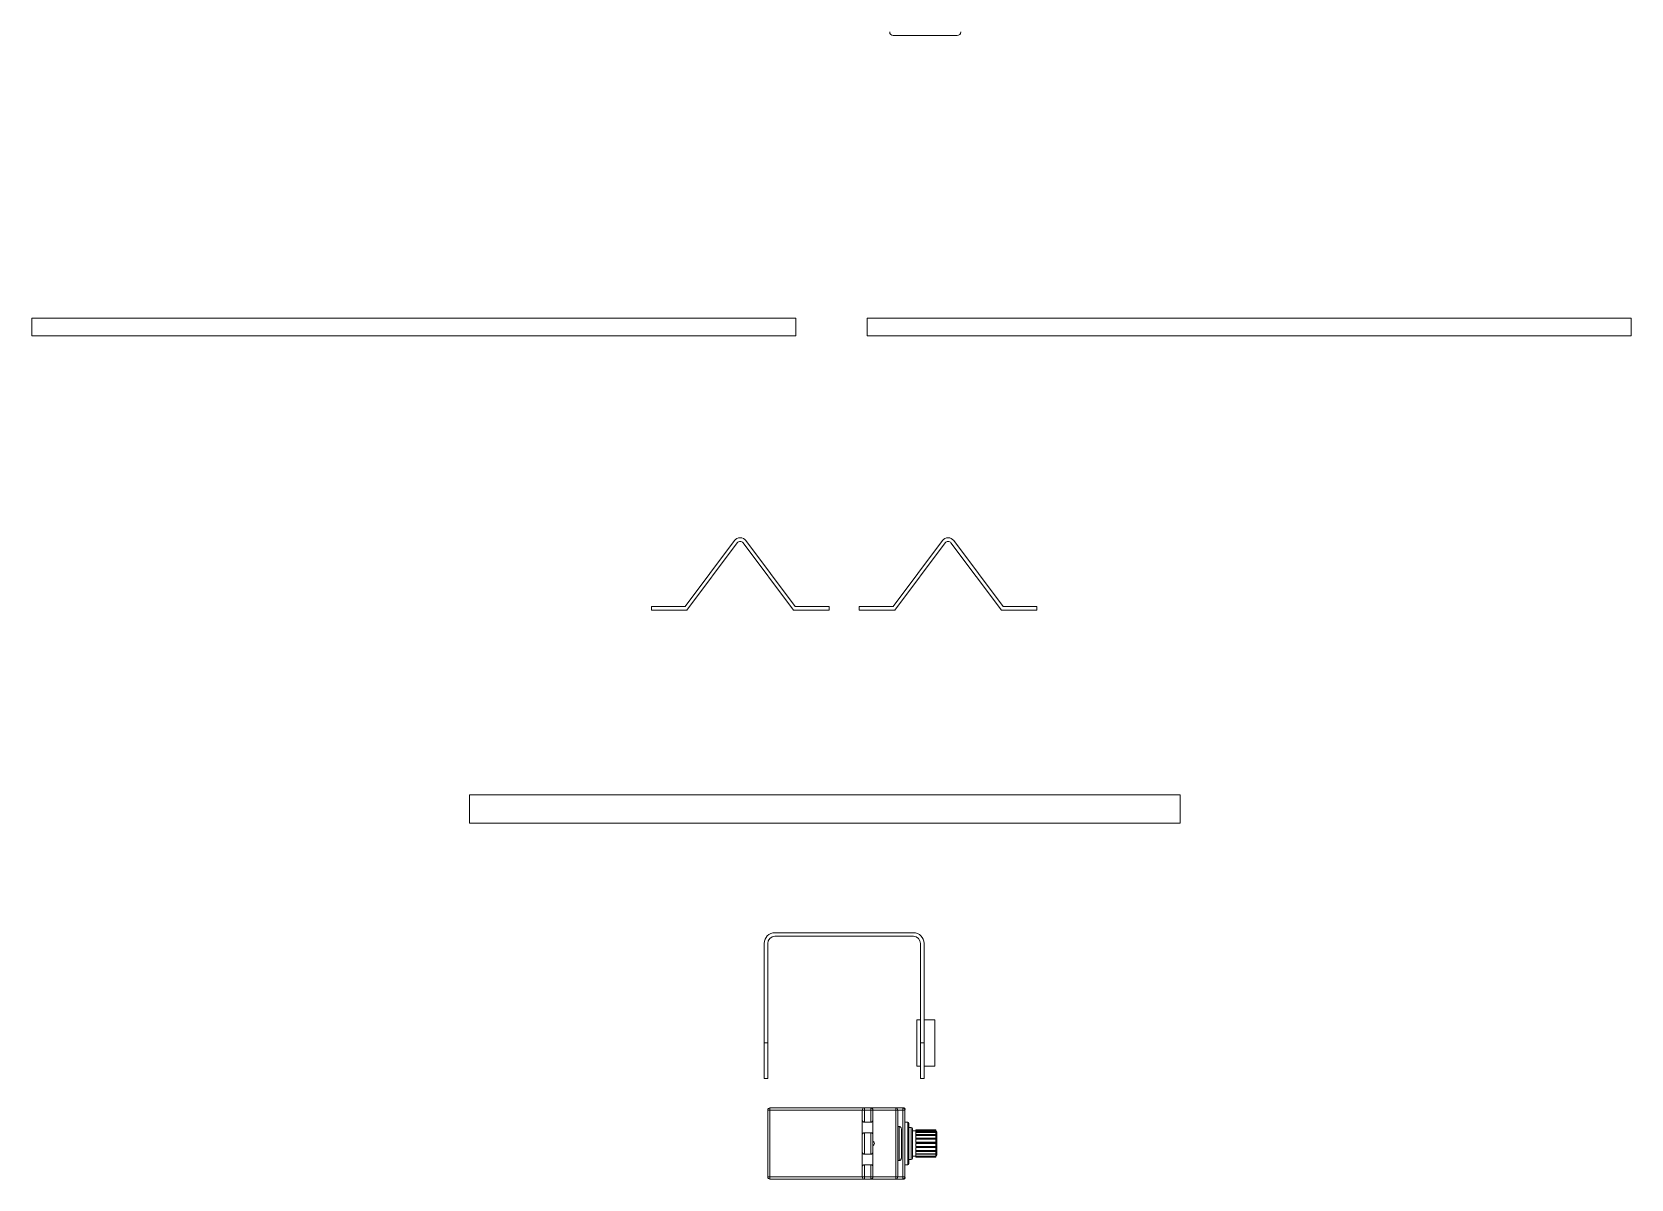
# Model space of a CAD drawing. Header units: millimetres. Extents: x -331 to 5585, y -2655 to 1513.
# Drawn here: x 2405 to 2855, y 708.9 to 1031.6 of the extents above; entities that cross this region are included whole.
import ezdxf

# ---------------------------------------------------------------- set-up
doc = ezdxf.new("R2010")
doc.units = ezdxf.units.MM

msp = doc.modelspace()

# ---------------------------------------------------------------- linework, layer by layer
at = {"color": 7, "linetype": 'Continuous', "lineweight": 15}
for p, q in [((2665.37, 1030.6), (2647.37, 1030.6)), ((2404.99, 951.09), (2404.99, 946.09)), ((2404.99, 951.09), (2619.99, 951.09)), ((2619.99, 951.09), (2619.99, 946.09)), ((2639.99, 951.09), (2854.99, 951.09)), ((2639.99, 951.09), (2639.99, 946.09)), ((2854.99, 951.09), (2854.99, 946.09)), ((2404.99, 946.09), (2619.99, 946.09)), ((2639.99, 946.09), (2854.99, 946.09)), ((2602.69, 888.51), (2588.79, 869.97)), ((2589.29, 868.97), (2603.49, 887.91)), ((2605.09, 887.91), (2619.29, 868.97)), ((2619.79, 869.97), (2605.89, 888.51)), ((2661.21, 888.51), (2647.31, 869.97)), ((2647.81, 868.97), (2662.01, 887.91)), ((2663.61, 887.91), (2677.81, 868.97)), ((2678.31, 869.97), (2664.41, 888.51)), ((2588.79, 869.97), (2579.29, 869.97)), ((2579.29, 869.97), (2579.29, 868.97)), ((2579.29, 868.97), (2589.29, 868.97)), ((2619.29, 868.97), (2629.29, 868.97)), ((2629.29, 869.97), (2619.79, 869.97)), ((2629.29, 868.97), (2629.29, 869.97)), ((2637.81, 869.97), (2637.81, 868.97)), ((2647.31, 869.97), (2637.81, 869.97)), ((2637.81, 868.97), (2647.81, 868.97)), ((2677.81, 868.97), (2687.81, 868.97)), ((2687.81, 869.97), (2678.31, 869.97)), ((2687.81, 868.97), (2687.81, 869.97)), ((2528.1, 817), (2528.1, 809)), ((2528.1, 817), (2628.1, 817)), ((2628.1, 817), (2728.1, 817)), ((2728.1, 809), (2728.1, 817)), ((2528.1, 809), (2628.1, 809)), ((2628.1, 809), (2728.1, 809)), ((2611.05, 775.2), (2611.05, 747.2)), ((2612.05, 747.2), (2612.05, 775.2)), ((2653.05, 778.2), (2614.05, 778.2)), ((2614.05, 777.2), (2653.05, 777.2)), ((2655.05, 775.2), (2655.05, 747.2)), ((2656.05, 747.2), (2656.05, 775.2)), ((2655.05, 753.7), (2654.05, 753.7)), ((2654.05, 753.7), (2654.05, 740.7)), ((2659.05, 753.7), (2656.05, 753.7)), ((2659.05, 753.7), (2659.05, 740.7)), ((2611.05, 747.2), (2612.05, 747.2)), ((2611.05, 737.2), (2611.05, 747.2)), ((2612.05, 747.2), (2612.05, 737.2)), ((2655.05, 737.2), (2655.05, 747.2)), ((2655.05, 747.2), (2656.05, 747.2)), ((2656.05, 747.2), (2656.05, 737.2)), ((2654.05, 740.7), (2655.05, 740.7)), ((2656.05, 740.7), (2659.05, 740.7)), ((2611.05, 737.2), (2612.05, 737.2)), ((2655.05, 737.2), (2656.05, 737.2)), ((2612.05, 709.53), (2612.05, 728.33)), ((2612.65, 728.33), (2612.05, 728.33)), ((2612.65, 728.93), (2612.65, 728.33)), ((2639.25, 728.93), (2612.65, 728.93)), ((2612.65, 728.33), (2638.65, 728.33)), ((2612.65, 709.53), (2612.65, 728.33)), ((2638.65, 728.33), (2638.65, 725.39)), ((2639.25, 728.33), (2638.65, 728.33)), ((2638.65, 725.39), (2638.65, 721.48)), ((2639.25, 728.93), (2639.25, 728.33)), ((2641.05, 728.93), (2639.25, 728.93)), ((2639.25, 728.33), (2641.05, 728.33)), ((2639.25, 724.92), (2639.25, 728.33)), ((2639.25, 724.92), (2641.05, 724.92)), ((2641.05, 728.33), (2641.05, 728.93)), ((2648.05, 728.93), (2641.05, 728.93)), ((2641.05, 724.92), (2641.05, 728.33)), ((2641.05, 728.33), (2641.65, 728.33)), ((2641.65, 725.39), (2641.65, 728.33)), ((2641.65, 728.33), (2648.05, 728.33)), ((2641.65, 721.48), (2641.65, 725.4)), ((2648.05, 728.33), (2648.05, 728.93)), ((2650.05, 728.93), (2648.05, 728.93)), ((2648.05, 728.33), (2648.05, 709.53)), ((2648.65, 728.33), (2648.05, 728.33)), ((2648.65, 709.53), (2648.65, 728.33)), ((2648.65, 728.33), (2650.05, 728.33)), ((2650.45, 728.93), (2650.05, 728.93)), ((2650.05, 728.33), (2650.05, 728.93)), ((2650.05, 728.33), (2650.05, 709.53)), ((2650.65, 728.33), (2650.05, 728.33)), ((2650.65, 728.33), (2650.65, 709.53)), ((2651.45, 724.93), (2650.75, 724.93)), ((2638.65, 721.48), (2638.65, 716.39)), ((2639.25, 715.92), (2639.25, 721.95)), ((2641.05, 721.95), (2639.25, 721.95)), ((2641.05, 721.95), (2641.05, 715.92)), ((2641.65, 719.6), (2641.65, 721.48)), ((2649.05, 723.74), (2648.65, 723.74)), ((2649.05, 714.12), (2649.05, 723.74)), ((2652.45, 723.43), (2651.75, 723.43)), ((2653.68, 722.52), (2652.75, 722.52)), ((2659.35, 722.8), (2653.68, 722.8)), ((2653.68, 722.72), (2653.68, 722.8)), ((2653.68, 722.53), (2653.68, 722.72)), ((2659.35, 722.72), (2653.68, 722.72)), ((2653.68, 722.26), (2653.68, 722.53)), ((2653.68, 722.53), (2659.35, 722.53)), ((2653.68, 722), (2653.68, 722.26)), ((2659.35, 722.26), (2653.68, 722.26)), ((2653.68, 721.48), (2653.68, 722)), ((2653.68, 722), (2659.35, 722)), ((2659.35, 721.48), (2653.68, 721.48)), ((2653.68, 721.23), (2653.68, 721.48)), ((2659.35, 721.23), (2653.68, 721.23)), ((2653.68, 720.45), (2653.68, 721.16)), ((2653.68, 721.16), (2659.35, 721.16)), ((2653.68, 720.27), (2653.68, 720.45)), ((2659.35, 720.45), (2653.68, 720.45)), ((2659.35, 720.27), (2653.68, 720.27)), ((2653.68, 719.27), (2653.68, 720.11)), ((2653.68, 720.11), (2659.35, 720.11)), ((2659.35, 722.72), (2659.35, 722.8)), ((2659.35, 722.53), (2659.35, 722.72)), ((2659.35, 722.53), (2659.35, 722.26)), ((2659.35, 722), (2659.35, 722.26)), ((2659.35, 722), (2659.35, 721.48)), ((2659.35, 721.23), (2659.35, 721.48)), ((2659.35, 721.16), (2659.35, 720.45)), ((2659.35, 720.27), (2659.35, 720.45)), ((2659.35, 720.27), (2659.35, 720.05)), ((2659.35, 720.11), (2659.35, 719.27)), ((2638.65, 716.39), (2638.65, 712.48)), ((2639.25, 715.92), (2641.05, 715.92)), ((2641.9, 719.36), (2641.65, 719.6)), ((2641.65, 718.26), (2641.65, 719.6)), ((2641.65, 718.26), (2641.9, 718.51)), ((2641.65, 716.39), (2641.65, 718.26)), ((2641.65, 712.48), (2641.65, 716.4)), ((2659.35, 719.27), (2653.68, 719.27)), ((2653.68, 719.17), (2653.68, 719.27)), ((2659.35, 719.17), (2653.68, 719.17)), ((2653.68, 718.05), (2653.68, 718.94)), ((2653.68, 718.94), (2659.35, 718.94)), ((2659.35, 718.05), (2653.68, 718.05)), ((2653.68, 717.83), (2653.68, 717.77)), ((2653.68, 717.83), (2659.35, 717.83)), ((2653.68, 717.77), (2659.35, 717.77)), ((2653.68, 716.93), (2653.68, 717.77)), ((2659.35, 716.93), (2653.68, 716.93)), ((2653.68, 716.83), (2659.35, 716.83)), ((2653.68, 716.83), (2653.68, 716.71)), ((2653.68, 716), (2653.68, 716.71)), ((2653.68, 716.71), (2659.35, 716.71)), ((2659.35, 716), (2653.68, 716)), ((2653.68, 716), (2653.68, 715.88)), ((2653.68, 715.88), (2659.35, 715.88)), ((2653.68, 715.36), (2653.68, 715.88)), ((2659.35, 719.17), (2659.35, 719.27)), ((2659.35, 719.17), (2659.35, 718.94)), ((2659.35, 718.94), (2659.35, 718.05)), ((2659.35, 718.05), (2659.35, 717.83)), ((2659.35, 717.77), (2659.35, 717.83)), ((2659.35, 717.77), (2659.35, 716.93)), ((2659.35, 716.71), (2659.35, 716.83)), ((2659.35, 716.71), (2659.35, 716)), ((2659.35, 715.88), (2659.35, 716)), ((2659.35, 715.88), (2659.35, 715.36)), ((2638.65, 712.48), (2638.65, 709.53)), ((2639.25, 712.95), (2639.25, 709.53)), ((2641.05, 712.95), (2639.25, 712.95)), ((2641.05, 709.53), (2641.05, 712.95)), ((2641.65, 709.53), (2641.65, 712.48)), ((2648.65, 714.12), (2649.05, 714.12)), ((2650.75, 712.93), (2651.45, 712.93)), ((2651.75, 714.43), (2652.45, 714.43)), ((2652.75, 715.34), (2653.68, 715.34)), ((2659.35, 715.36), (2653.68, 715.36)), ((2653.68, 715.36), (2653.68, 715.34)), ((2653.68, 715.34), (2659.35, 715.34)), ((2653.68, 715.06), (2653.68, 715.34)), ((2659.35, 715.06), (2653.68, 715.06)), ((2659.35, 715.34), (2659.35, 715.36)), ((2659.35, 715.34), (2659.35, 715.06)), ((2612.65, 709.53), (2612.05, 709.53)), ((2638.65, 709.53), (2612.65, 709.53)), ((2612.65, 709.53), (2612.65, 708.93)), ((2612.65, 708.93), (2639.25, 708.93)), ((2639.25, 709.53), (2638.65, 709.53)), ((2641.05, 709.53), (2639.25, 709.53)), ((2639.25, 709.53), (2639.25, 708.93)), ((2639.25, 708.93), (2641.05, 708.93)), ((2641.65, 709.53), (2641.05, 709.53)), ((2641.05, 708.93), (2641.05, 709.53)), ((2641.05, 708.93), (2648.05, 708.93)), ((2648.05, 709.53), (2641.65, 709.53)), ((2648.65, 709.53), (2648.05, 709.53)), ((2648.05, 708.93), (2648.05, 709.53)), ((2648.05, 708.93), (2650.05, 708.93)), ((2650.05, 709.53), (2648.65, 709.53)), ((2650.05, 708.93), (2650.05, 709.53)), ((2650.05, 709.53), (2650.65, 709.53)), ((2650.05, 708.93), (2650.45, 708.93))]:
    msp.add_line(p, q, dxfattribs=at)
at = {"color": 8, "linetype": 'Continuous', "lineweight": 15}
for p, q in [((2650.45, 728.78), (2650.45, 728.93)), ((2651.45, 712.93), (2651.45, 724.93)), ((2652.45, 714.43), (2652.45, 723.43)), ((2659.35, 721.23), (2659.35, 721.16)), ((2659.35, 716.93), (2659.35, 716.83)), ((2650.45, 708.93), (2650.45, 709.09))]:
    msp.add_line(p, q, dxfattribs=at)
at = {"color": 7, "linetype": 'Continuous', "lineweight": 15}
for centre, radius, start, end in [((2647.37, 1031.6), 1, 180, 270), ((2665.37, 1031.6), 1, 270, 0), ((2604.29, 887.31), 2, 36.8699, 143.1301), ((2604.29, 887.31), 1, 36.8699, 143.1301), ((2662.81, 887.31), 2, 36.8699, 143.1301), ((2662.81, 887.31), 1, 36.8699, 143.1301), ((2614.05, 775.2), 3, 90, 180), ((2614.05, 775.2), 2, 90, 180), ((2653.05, 775.2), 3, 0, 90), ((2653.05, 775.2), 2, 0, 90), ((2612.65, 728.33), 0.6, 90, 180), ((2639.25, 728.33), 0.6, 90, 180), ((2641.05, 728.33), 0.6, 0, 90), ((2648.05, 728.33), 0.6, 0, 90), ((2650.05, 728.33), 0.6, 0, 90), ((2650.45, 728.63), 0.3, 0, 90), ((2651.45, 724.63), 0.3, 0, 90), ((2652.45, 723.13), 0.3, 0, 90), ((2659.35, 722.22), 0.3, 0, 90), ((2641.47, 718.93), 0.6, 315, 45), ((2659.35, 715.64), 0.3, 270, 0), ((2651.45, 713.23), 0.3, 270, 0), ((2652.45, 714.73), 0.3, 270, 0), ((2612.65, 709.53), 0.6, 180, 270), ((2639.25, 709.53), 0.6, 180, 270), ((2641.05, 709.53), 0.6, 270, 0), ((2648.05, 709.53), 0.6, 270, 0), ((2650.05, 709.53), 0.6, 270, 0), ((2650.45, 709.23), 0.3, 270, 0)]:
    msp.add_arc(centre, radius, start, end, dxfattribs=at)
for points, knots in [([(2638.65, 725.39), (2638.66, 725.34), (2638.68, 725.24), (2638.82, 725.09), (2638.97, 724.98), (2639.12, 724.93), (2639.21, 724.92), (2639.25, 724.92)], [0, 0, 0, 0, 0.288339, 0.539911, 0.744784, 0.894566, 1, 1, 1, 1]), ([(2641.05, 724.92), (2641.1, 724.92), (2641.21, 724.93), (2641.37, 725.01), (2641.51, 725.12), (2641.63, 725.26), (2641.64, 725.35), (2641.65, 725.39)], [0, 0, 0, 0, 0.150704, 0.300324, 0.528971, 0.763998, 1, 1, 1, 1]), ([(2650.45, 728.78), (2650.49, 728.78), (2650.57, 728.77), (2650.67, 728.7), (2650.74, 728.6), (2650.74, 728.52), (2650.75, 728.48)], [0, 0, 0, 0, 0.2499782, 0.4999631, 0.7499635, 1, 1, 1, 1]), ([(2651.75, 713.23), (2651.75, 713.31), (2651.75, 713.43), (2651.75, 714.14), (2651.75, 714.87), (2651.75, 715.79), (2651.75, 717.11), (2651.75, 718.93), (2651.75, 720.75), (2651.75, 722.08), (2651.75, 722.99), (2651.75, 723.73), (2651.75, 724.44), (2651.75, 724.56), (2651.75, 724.63)], [0, 0, 0, 0, 0.119728, 0.18418, 0.25, 0.315821, 0.38027, 0.499999, 0.619727, 0.68418, 0.75, 0.815819, 0.880272, 1, 1, 1, 1]), ([(2639.25, 721.95), (2639.2, 721.94), (2639.09, 721.93), (2638.93, 721.86), (2638.78, 721.74), (2638.67, 721.6), (2638.66, 721.52), (2638.65, 721.48)], [0, 0, 0, 0, 0.150707, 0.300338, 0.528961, 0.764022, 1, 1, 1, 1]), ([(2641.65, 721.48), (2641.64, 721.53), (2641.62, 721.63), (2641.48, 721.78), (2641.33, 721.88), (2641.18, 721.94), (2641.09, 721.94), (2641.05, 721.95)], [0, 0, 0, 0, 0.2883054, 0.5399047, 0.7447749, 0.8945677, 1, 1, 1, 1]), ([(2649.65, 723.05), (2649.64, 723.15), (2649.62, 723.34), (2649.47, 723.57), (2649.27, 723.72), (2649.12, 723.74), (2649.05, 723.74)], [0, 0, 0, 0, 0.30023, 0.567718, 0.795826, 1, 1, 1, 1]), ([(2649.65, 723.05), (2649.65, 722.8), (2649.65, 722.31), (2649.65, 721.3), (2649.65, 720.15), (2649.65, 718.93), (2649.65, 717.72), (2649.65, 716.57), (2649.65, 715.55), (2649.65, 715.06), (2649.65, 714.82)], [0, 0, 0, 0, 0.123042, 0.249999, 0.376961, 0.500003, 0.623044, 0.750001, 0.876958, 1, 1, 1, 1]), ([(2652.75, 714.73), (2652.75, 714.79), (2652.75, 714.87), (2652.75, 715.4), (2652.75, 715.94), (2652.75, 716.61), (2652.75, 717.59), (2652.75, 718.93), (2652.75, 720.27), (2652.75, 721.25), (2652.75, 721.92), (2652.75, 722.47), (2652.75, 722.99), (2652.75, 723.08), (2652.75, 723.13)], [0, 0, 0, 0, 0.119728, 0.184181, 0.250002, 0.315821, 0.380272, 0.499998, 0.619729, 0.68418, 0.749999, 0.81582, 0.880271, 1, 1, 1, 1]), ([(2659.65, 715.64), (2659.65, 715.68), (2659.65, 715.75), (2659.65, 716.16), (2659.65, 716.59), (2659.65, 717.11), (2659.65, 717.88), (2659.65, 718.93), (2659.65, 719.99), (2659.65, 720.75), (2659.65, 721.28), (2659.65, 721.7), (2659.65, 722.11), (2659.65, 722.18), (2659.65, 722.22)], [0, 0, 0, 0, 0.11972, 0.184888, 0.249999, 0.315165, 0.380278, 0.499999, 0.619725, 0.684887, 0.749999, 0.815167, 0.880279, 1, 1, 1, 1]), ([(2638.65, 716.39), (2638.66, 716.34), (2638.68, 716.24), (2638.82, 716.09), (2638.97, 715.98), (2639.12, 715.93), (2639.21, 715.92), (2639.25, 715.92)], [0, 0, 0, 0, 0.288339, 0.539911, 0.744784, 0.894566, 1, 1, 1, 1]), ([(2641.05, 715.92), (2641.1, 715.92), (2641.21, 715.93), (2641.37, 716.01), (2641.51, 716.12), (2641.63, 716.26), (2641.64, 716.35), (2641.65, 716.39)], [0, 0, 0, 0, 0.150704, 0.300324, 0.528971, 0.763998, 1, 1, 1, 1]), ([(2639.25, 712.95), (2639.2, 712.94), (2639.09, 712.93), (2638.93, 712.86), (2638.78, 712.74), (2638.67, 712.6), (2638.66, 712.52), (2638.65, 712.48)], [0, 0, 0, 0, 0.150707, 0.300338, 0.528961, 0.764022, 1, 1, 1, 1]), ([(2641.65, 712.48), (2641.64, 712.53), (2641.62, 712.63), (2641.48, 712.78), (2641.33, 712.88), (2641.18, 712.94), (2641.09, 712.94), (2641.05, 712.95)], [0, 0, 0, 0, 0.2883054, 0.5399047, 0.7447749, 0.8945677, 1, 1, 1, 1]), ([(2649.05, 714.12), (2649.11, 714.13), (2649.23, 714.14), (2649.4, 714.24), (2649.53, 714.38), (2649.63, 714.58), (2649.64, 714.74), (2649.65, 714.82)], [0, 0, 0, 0, 0.179019, 0.357737, 0.544533, 0.753466, 1, 1, 1, 1]), ([(2650.45, 709.09), (2650.49, 709.09), (2650.57, 709.1), (2650.67, 709.17), (2650.74, 709.26), (2650.74, 709.34), (2650.75, 709.38)], [0, 0, 0, 0, 0.2499782, 0.4999631, 0.7499635, 1, 1, 1, 1])]:
    msp.add_open_spline(points, degree=3, knots=knots, dxfattribs=at)

doc.saveas('drawing.dxf')
